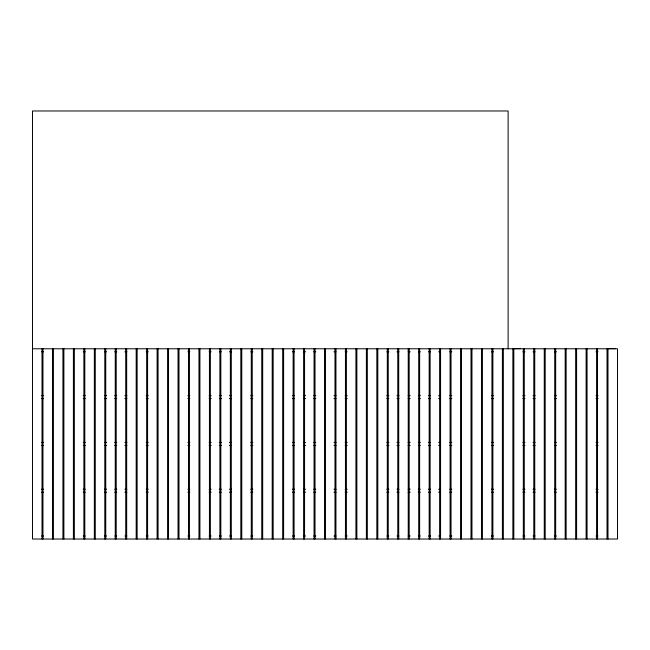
<?xml version="1.0" encoding="UTF-8"?>
<svg xmlns="http://www.w3.org/2000/svg" width="650" height="650" viewBox="0 0 650 650"><rect width="100%" height="100%" fill="white"/><g stroke="black" fill="none" stroke-linecap="round" stroke-linejoin="round"><path stroke-width="0.97" d="M513.102 348.619L520.163 348.619M608.229 348.619L615.282 348.619M32.5 348.782L617.5 348.782L617.5 539.021L32.5 539.021L32.5 110.979L508.113 110.979L508.113 348.782M41.608 351.796L43.639 351.796M83.241 351.796L85.272 351.796M104.569 351.796L106.6 351.796M114.725 351.796L116.756 351.796M124.881 351.796L126.912 351.796M146.209 351.796L148.241 351.796M187.842 351.796L189.873 351.796M209.17 351.796L211.201 351.796M219.326 351.796L221.357 351.796M229.482 351.796L231.514 351.796M250.803 351.796L252.834 351.796M292.443 351.796L294.474 351.796M303.615 351.796L305.646 351.796M313.771 351.796L315.803 351.796M334.011 351.796L336.042 351.796M345.183 351.796L347.214 351.796M386.823 351.796L388.846 351.796M396.971 351.796L399.002 351.796M408.143 351.796L410.174 351.796M418.299 351.796L420.331 351.796M428.456 351.796L430.487 351.796M438.612 351.796L440.643 351.796M449.784 351.796L451.815 351.796M491.416 351.796L493.448 351.796M522.901 351.796L524.932 351.796M533.057 351.796L535.088 351.796M554.385 351.796L556.416 351.796M596.017 351.796L598.049 351.796M41.608 395.59L43.639 395.59M83.241 395.59L85.272 395.59M104.569 395.59L106.6 395.59M114.725 395.59L116.756 395.59M124.881 395.59L126.912 395.59M146.209 395.59L148.241 395.59M187.842 395.59L189.873 395.59M209.17 395.59L211.201 395.59M219.326 395.59L221.357 395.59M229.482 395.59L231.514 395.59M250.803 395.59L252.834 395.59M292.443 395.59L294.474 395.59M303.615 395.59L305.646 395.59M313.771 395.59L315.803 395.59M334.011 395.59L336.042 395.59M345.183 395.59L347.214 395.59M386.823 395.59L388.846 395.59M396.971 395.59L399.002 395.59M408.143 395.59L410.174 395.59M418.299 395.59L420.331 395.59M428.456 395.59L430.487 395.59M438.612 395.59L440.643 395.59M449.784 395.59L451.815 395.59M491.416 395.59L493.448 395.59M522.901 395.59L524.932 395.59M533.057 395.59L535.088 395.59M554.385 395.59L556.416 395.59M596.017 395.59L598.049 395.59M41.608 398.604L43.639 398.604M83.241 398.604L85.272 398.604M104.569 398.604L106.6 398.604M114.725 398.604L116.756 398.604M124.881 398.604L126.912 398.604M146.209 398.604L148.241 398.604M187.842 398.604L189.873 398.604M209.17 398.604L211.201 398.604M219.326 398.604L221.357 398.604M229.482 398.604L231.514 398.604M250.803 398.604L252.834 398.604M292.443 398.604L294.474 398.604M303.615 398.604L305.646 398.604M313.771 398.604L315.803 398.604M334.011 398.604L336.042 398.604M345.183 398.604L347.214 398.604M386.823 398.604L388.846 398.604M396.971 398.604L399.002 398.604M408.143 398.604L410.174 398.604M418.299 398.604L420.331 398.604M428.456 398.604L430.487 398.604M438.612 398.604L440.643 398.604M449.784 398.604L451.815 398.604M491.416 398.604L493.448 398.604M522.901 398.604L524.932 398.604M533.057 398.604L535.088 398.604M554.385 398.604L556.416 398.604M596.017 398.604L598.049 398.604M41.608 442.398L43.639 442.398M83.241 442.398L85.272 442.398M104.569 442.398L106.6 442.398M114.725 442.398L116.756 442.398M124.881 442.398L126.912 442.398M146.209 442.398L148.241 442.398M187.842 442.398L189.873 442.398M209.17 442.398L211.201 442.398M219.326 442.398L221.357 442.398M229.482 442.398L231.514 442.398M250.803 442.398L252.834 442.398M292.443 442.398L294.474 442.398M303.615 442.398L305.646 442.398M313.771 442.398L315.803 442.398M334.011 442.398L336.042 442.398M345.183 442.398L347.214 442.398M386.823 442.398L388.846 442.398M396.971 442.398L399.002 442.398M408.143 442.398L410.174 442.398M418.299 442.398L420.331 442.398M428.456 442.398L430.487 442.398M438.612 442.398L440.643 442.398M449.784 442.398L451.815 442.398M491.416 442.398L493.448 442.398M522.901 442.398L524.932 442.398M533.057 442.398L535.088 442.398M554.385 442.398L556.416 442.398M596.017 442.398L598.049 442.398M41.608 445.413L43.639 445.413M83.241 445.413L85.272 445.413M104.569 445.413L106.6 445.413M114.725 445.413L116.756 445.413M124.881 445.413L126.912 445.413M146.209 445.413L148.241 445.413M187.842 445.413L189.873 445.413M209.17 445.413L211.201 445.413M219.326 445.413L221.357 445.413M229.482 445.413L231.514 445.413M250.803 445.413L252.834 445.413M292.443 445.413L294.474 445.413M303.615 445.413L305.646 445.413M313.771 445.413L315.803 445.413M334.011 445.413L336.042 445.413M345.183 445.413L347.214 445.413M386.823 445.413L388.846 445.413M396.971 445.413L399.002 445.413M408.143 445.413L410.174 445.413M418.299 445.413L420.331 445.413M428.456 445.413L430.487 445.413M438.612 445.413L440.643 445.413M449.784 445.413L451.815 445.413M491.416 445.413L493.448 445.413M522.901 445.413L524.932 445.413M533.057 445.413L535.088 445.413M554.385 445.413L556.416 445.413M596.017 445.413L598.049 445.413M41.608 489.206L43.639 489.206M83.241 489.206L85.272 489.206M104.569 489.206L106.6 489.206M114.725 489.206L116.756 489.206M124.881 489.206L126.912 489.206M146.209 489.206L148.241 489.206M187.842 489.206L189.873 489.206M209.17 489.206L211.201 489.206M219.326 489.206L221.357 489.206M229.482 489.206L231.514 489.206M250.803 489.206L252.834 489.206M292.443 489.206L294.474 489.206M303.615 489.206L305.646 489.206M313.771 489.206L315.803 489.206M334.011 489.206L336.042 489.206M345.183 489.206L347.214 489.206M386.823 489.206L388.846 489.206M396.971 489.206L399.002 489.206M408.143 489.206L410.174 489.206M418.299 489.206L420.331 489.206M428.456 489.206L430.487 489.206M438.612 489.206L440.643 489.206M449.784 489.206L451.815 489.206M491.416 489.206L493.448 489.206M522.901 489.206L524.932 489.206M533.057 489.206L535.088 489.206M554.385 489.206L556.416 489.206M596.017 489.206L598.049 489.206M41.608 492.212L43.639 492.212M83.241 492.212L85.272 492.212M104.569 492.212L106.6 492.212M114.725 492.212L116.756 492.212M124.881 492.212L126.912 492.212M146.209 492.212L148.241 492.212M187.842 492.212L189.873 492.212M209.17 492.212L211.201 492.212M219.326 492.212L221.357 492.212M229.482 492.212L231.514 492.212M250.803 492.212L252.834 492.212M292.443 492.212L294.474 492.212M303.615 492.212L305.646 492.212M313.771 492.212L315.803 492.212M334.011 492.212L336.042 492.212M345.183 492.212L347.214 492.212M386.823 492.212L388.846 492.212M396.971 492.212L399.002 492.212M408.143 492.212L410.174 492.212M418.299 492.212L420.331 492.212M428.456 492.212L430.487 492.212M438.612 492.212L440.643 492.212M449.784 492.212L451.815 492.212M491.416 492.212L493.448 492.212M522.901 492.212L524.932 492.212M533.057 492.212L535.088 492.212M554.385 492.212L556.416 492.212M596.017 492.212L598.049 492.212M41.608 536.014L43.639 536.014M83.241 536.014L85.272 536.014M104.569 536.014L106.6 536.014M114.725 536.014L116.756 536.014M124.881 536.014L126.912 536.014M146.209 536.014L148.241 536.014M187.842 536.014L189.873 536.014M209.17 536.014L211.201 536.014M219.326 536.014L221.357 536.014M229.482 536.014L231.514 536.014M250.803 536.014L252.834 536.014M292.443 536.014L294.474 536.014M303.615 536.014L305.646 536.014M313.771 536.014L315.803 536.014M334.011 536.014L336.042 536.014M345.183 536.014L347.214 536.014M386.823 536.014L388.846 536.014M396.971 536.014L399.002 536.014M408.143 536.014L410.174 536.014M418.299 536.014L420.331 536.014M428.456 536.014L430.487 536.014M438.612 536.014L440.643 536.014M449.784 536.014L451.815 536.014M491.416 536.014L493.448 536.014M522.901 536.014L524.932 536.014M533.057 536.014L535.088 536.014M554.385 536.014L556.416 536.014M596.017 536.014L598.049 536.014M607.986 348.782L607.986 539.021M607.035 348.782L607.035 539.021M597.521 348.782L597.521 539.021M596.57 348.782L596.57 539.021M587.064 348.782L587.064 539.021M586.113 348.782L586.113 539.021M576.599 348.782L576.599 539.021M575.648 348.782L575.648 539.021M566.134 348.782L566.134 539.021M565.183 348.782L565.183 539.021M555.669 348.782L555.669 539.021M554.718 348.782L554.718 539.021M545.204 348.782L545.204 539.021M544.253 348.782L544.253 539.021M534.747 348.782L534.747 539.021M533.796 348.782L533.796 539.021M524.282 348.782L524.282 539.021M523.331 348.782L523.331 539.021M513.817 348.782L513.817 539.021M512.866 348.782L512.866 539.021M503.352 348.782L503.352 539.021M502.401 348.782L502.401 539.021M492.887 348.782L492.887 539.021M491.936 348.782L491.936 539.021M482.43 348.782L482.43 539.021M481.479 348.782L481.479 539.021M471.965 348.782L471.965 539.021M471.014 348.782L471.014 539.021M461.5 348.782L461.5 539.021M460.549 348.782L460.549 539.021M451.035 348.782L451.035 539.021M450.084 348.782L450.084 539.021M440.57 348.782L440.57 539.021M439.619 348.782L439.619 539.021M430.113 348.782L430.113 539.021M429.163 348.782L429.163 539.021M419.648 348.782L419.648 539.021M418.698 348.782L418.698 539.021M409.183 348.782L409.183 539.021M408.233 348.782L408.233 539.021M398.718 348.782L398.718 539.021M397.767 348.782L397.767 539.021M388.253 348.782L388.253 539.021M387.303 348.782L387.303 539.021M377.796 348.782L377.796 539.021M376.838 348.782L376.838 539.021M367.331 348.782L367.331 539.021M366.381 348.782L366.381 539.021M356.866 348.782L356.866 539.021M355.916 348.782L355.916 539.021M346.401 348.782L346.401 539.021M345.451 348.782L345.451 539.021M335.936 348.782L335.936 539.021M334.986 348.782L334.986 539.021M325.479 348.782L325.479 539.021M324.521 348.782L324.521 539.021M315.014 348.782L315.014 539.021M314.064 348.782L314.064 539.021M304.549 348.782L304.549 539.021M303.599 348.782L303.599 539.021M294.084 348.782L294.084 539.021M293.134 348.782L293.134 539.021M283.619 348.782L283.619 539.021M282.669 348.782L282.669 539.021M273.162 348.782L273.162 539.021M272.204 348.782L272.204 539.021M262.697 348.782L262.697 539.021M261.747 348.782L261.747 539.021M252.232 348.782L252.232 539.021M251.282 348.782L251.282 539.021M241.768 348.782L241.768 539.021M240.817 348.782L240.817 539.021M231.303 348.782L231.303 539.021M230.352 348.782L230.352 539.021M220.838 348.782L220.838 539.021M219.887 348.782L219.887 539.021M210.381 348.782L210.381 539.021M209.43 348.782L209.43 539.021M199.916 348.782L199.916 539.021M198.965 348.782L198.965 539.021M189.451 348.782L189.451 539.021M188.5 348.782L188.5 539.021M178.986 348.782L178.986 539.021M178.035 348.782L178.035 539.021M168.521 348.782L168.521 539.021M167.57 348.782L167.57 539.021M158.064 348.782L158.064 539.021M157.113 348.782L157.113 539.021M147.599 348.782L147.599 539.021M146.648 348.782L146.648 539.021M137.134 348.782L137.134 539.021M136.183 348.782L136.183 539.021M126.669 348.782L126.669 539.021M125.718 348.782L125.718 539.021M116.204 348.782L116.204 539.021M115.253 348.782L115.253 539.021M105.747 348.782L105.747 539.021M104.796 348.782L104.796 539.021M95.282 348.782L95.282 539.021M94.331 348.782L94.331 539.021M84.817 348.782L84.817 539.021M83.866 348.782L83.866 539.021M74.352 348.782L74.352 539.021M73.401 348.782L73.401 539.021M63.887 348.782L63.887 539.021M62.936 348.782L62.936 539.021M53.43 348.782L53.43 539.021M52.479 348.782L52.479 539.021M42.965 348.782L42.965 539.021M42.014 348.782L42.014 539.021"/></g></svg>
